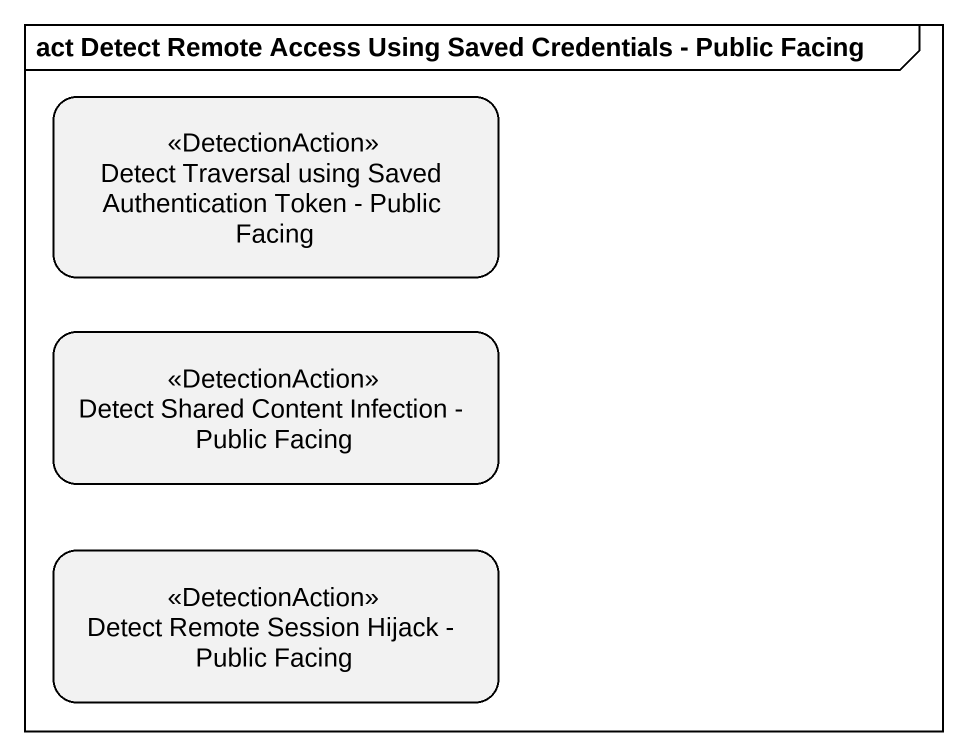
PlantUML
@startuml
mainframe act Detect Remote Access Using Saved Credentials - Public Facing
hide empty description
state "Detect Traversal using Saved Authentication Token - Public Facing" as Detect_Traversal_using <<DetectionAction>>
state "Detect Shared Content Infection - Public Facing" as Detect_Shared_Content <<DetectionAction>>
state "Detect Remote Session Hijack - Public Facing" as Detect_Remote_Session <<DetectionAction>>
@enduml
